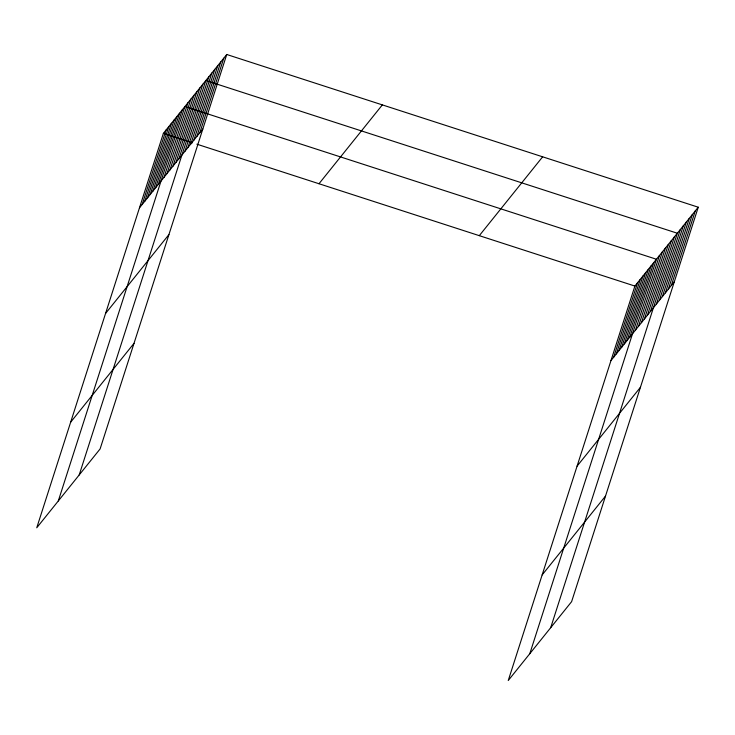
<?xml version="1.0" encoding="UTF-8"?>
<svg xmlns="http://www.w3.org/2000/svg" width="735" height="735" viewBox="0 0 735 735"><rect width="100%" height="100%" fill="white"/><g stroke="black" fill="none" stroke-linecap="round" stroke-linejoin="round"><path stroke-width="1.1" d="M226.748 54.491L163.391 133.338L36.75 527.785L100.107 448.938L226.748 54.491L698.25 207.215L571.609 601.662L508.252 680.509L634.893 286.062L698.25 207.215M142.158 204.514L166.082 129.985M144.85 201.16L168.774 126.641M147.542 197.807L171.466 123.287M150.234 194.453L174.158 119.934M152.926 191.109L176.859 116.58M155.618 187.756L179.551 113.236M158.31 184.402L182.243 109.882M58.295 500.976L184.935 106.529L656.438 259.253L529.797 653.7M163.997 177.337L187.921 102.817M166.983 173.625L190.907 99.096M169.969 169.904L193.893 95.385M172.955 166.183L196.879 91.664M175.941 162.472L199.865 87.943M178.927 158.751L202.851 84.231M79.196 474.957L205.837 80.51L677.339 233.234L550.699 627.681M184.898 151.318L208.823 76.798M187.884 147.606L211.809 73.077M190.87 143.885L214.804 69.366M193.856 140.165L217.79 65.645M196.842 136.453L220.776 61.933M199.828 132.732L223.762 58.212M613.661 357.238L637.585 282.709M616.353 353.884L640.277 279.364M619.045 350.531L642.978 276.011M621.736 347.177L645.67 272.657M624.428 343.833L648.362 269.304M627.12 340.48L651.054 265.96M629.812 337.126L653.746 262.606M635.499 330.061L659.424 255.541M638.485 326.34L662.41 251.82M641.471 322.628L665.395 248.108M644.457 318.907L668.381 244.387M647.443 315.196L671.367 240.667M650.429 311.475L674.353 236.955M656.401 304.042L680.334 229.522M659.387 300.33L683.32 225.801M662.373 296.609L686.306 222.089M665.359 292.888L689.292 218.368M668.354 289.177L692.278 214.657M671.34 285.456L695.264 210.936M139.466 207.858L202.823 129.02M105.574 313.432L168.921 234.594M70.643 422.212L134 343.364M318.99 183.741L382.347 104.894M479.303 235.659L542.65 156.821M610.969 360.582L674.326 281.744M577.076 466.155L640.424 387.317M542.145 574.935L605.502 496.088M163.391 133.338L192.57 142.792M196.888 144.189L634.893 286.062"/></g></svg>
